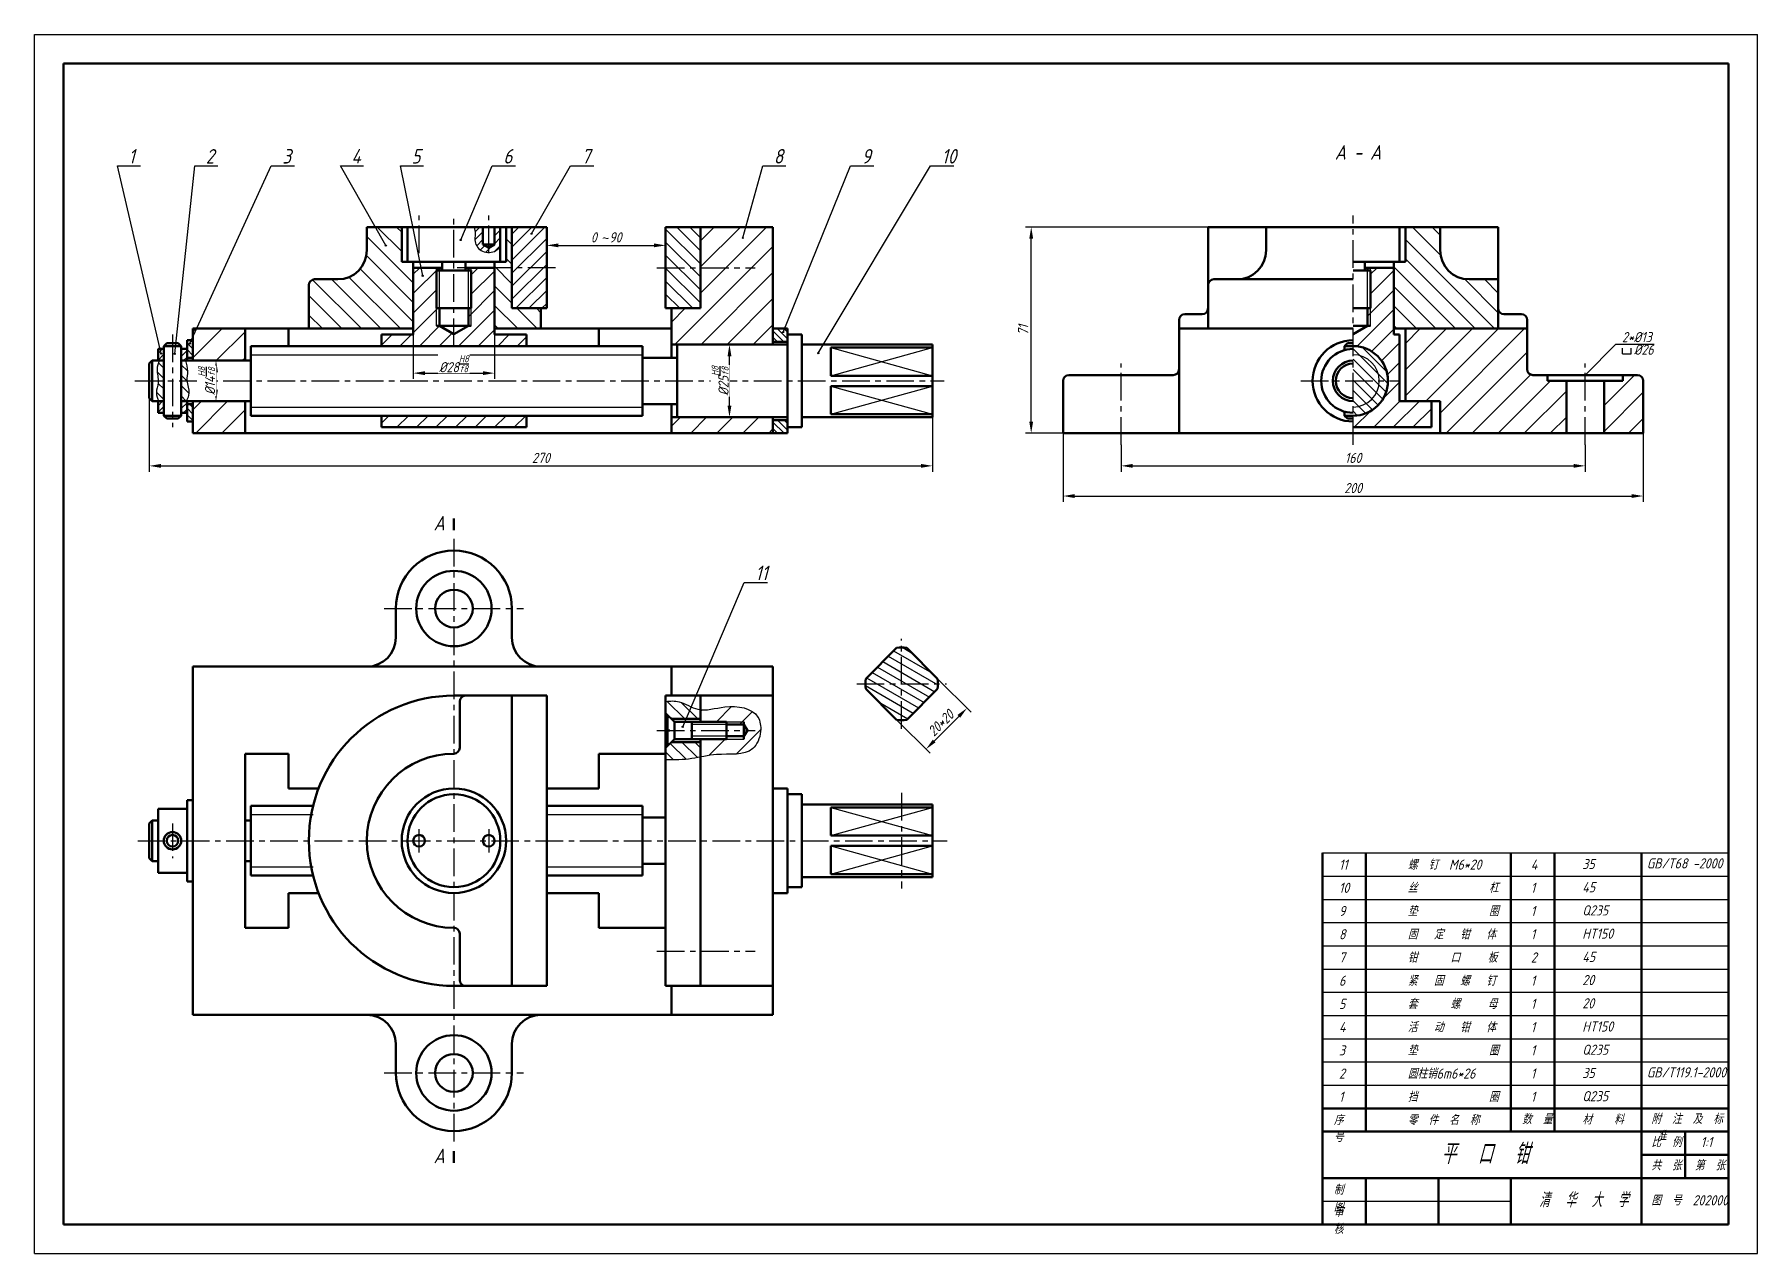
# Model space of a CAD drawing. Header units: millimetres. Extents: x 0 to 1208, y 0 to 420.
# Drawn here: x 0 to 594, y 0 to 420 of the extents above; entities that cross this region are included whole.
import ezdxf

# ---------------------------------------------------------------- set-up
doc = ezdxf.new("R2010")
doc.units = ezdxf.units.MM
doc.header["$LTSCALE"] = 0.3
doc.linetypes.add('CENTER', pattern=[50.8, 31.75, -6.35, 6.35, -6.35])
for name, color, linetype, lineweight in [('剖面线', 7, 'Continuous', 25), ('尺寸', 7, 'Continuous', 25), ('文字', 7, 'Continuous', 25), ('点画线', 7, 'CENTER', 25), ('粗线', 7, 'Continuous', 50), ('细线', 7, 'Continuous', 25)]:
    doc.layers.add(name, color=color, linetype=linetype, lineweight=lineweight)
doc.layers.add('边框', color=7, linetype='Continuous', plot=False)
doc.styles.add('GB3.5', font='gbeitc.shx', dxfattribs={"height": 3.5, "bigfont": 'gbcbig.shx'})
doc.styles.get("Standard").update_dxf_attribs({"font": 'gbeitc.shx', "height": 2.5, "bigfont": 'gbcbig.shx'})
doc.dimstyles.new('GB', dxfattribs={"dimtxt": 3.5, "dimasz": 4, "dimexe": 2, "dimexo": 0, "dimgap": 1, "dimtad": 1, "dimdec": 0, "dimdsep": 46, "dimtxsty": 'GB3.5', "dimcen": 2.5, "dimadec": 0, "dimazin": 0, "dimtfac": 1, "dimtdec": 0, "dimtmove": 0, "dimatfit": 2, "dimfxl": 1, "dimtfill": 1, "dimarcsym": 0})
pattern_1 = [(45, (14.594, -27.76), (-4.49013, 4.49013), [])]
pattern_2 = [(135, (14.5937, -27.76), (-3.367596, -3.367596), [])]
pattern_3 = [(45, (14.5937, -27.76), (-3.367596, 3.367596), [])]
pattern_4 = [(135, (14.5937, -27.7601), (-1.796051, -1.796051), [])]

# ---------------------------------------------------------------- blocks, each defined once
blk = doc.blocks.new('*D6')
at = {"layer": 'Defpoints', "color": 0, "transparency": 16777216}
for p in [(374.59, 278.65), (534.59, 278.65), (534.59, 271.37)]:
    blk.add_point(p, dxfattribs=at)
at = {"layer": '尺寸', "color": 0, "lineweight": -2, "transparency": 16777216}
for p, q in [((374.59, 278.65), (374.59, 269.37)), ((534.59, 278.65), (534.59, 269.37)), ((378.59, 271.37), (530.59, 271.37))]:
    blk.add_line(p, q, dxfattribs=at)
at = {"layer": '尺寸', "color": 0, "transparency": 16777216}
for points in [[(378.59, 272.04), (378.59, 270.71), (374.59, 271.37)], [(530.59, 272.04), (530.59, 270.71), (534.59, 271.37)]]:
    blk.add_solid(points, dxfattribs=at)
at = {"layer": '尺寸', "color": 0, "transparency": 16777216, "insert": (454.59, 274.12), "char_height": 3.5, "attachment_point": 5, "style": 'GB3.5', "bg_fill": 3, "box_fill_scale": 1.1, "bg_fill_color": 256, "bg_fill_true_color": 13158600, "bg_fill_transparency": 0}
blk.add_mtext('160', dxfattribs=at)
blk = doc.blocks.new('*D7')
at = {"layer": 'Defpoints', "color": 0, "transparency": 16777216}
for p in [(354.59, 282.65), (554.59, 282.65), (554.59, 260.98)]:
    blk.add_point(p, dxfattribs=at)
at = {"layer": '尺寸', "color": 0, "lineweight": -2, "transparency": 16777216}
for p, q in [((354.59, 282.65), (354.59, 258.98)), ((554.59, 282.65), (554.59, 258.98)), ((358.59, 260.98), (550.59, 260.98))]:
    blk.add_line(p, q, dxfattribs=at)
at = {"layer": '尺寸', "color": 0, "transparency": 16777216}
for points in [[(358.59, 261.64), (358.59, 260.31), (354.59, 260.98)], [(550.59, 261.64), (550.59, 260.31), (554.59, 260.98)]]:
    blk.add_solid(points, dxfattribs=at)
at = {"layer": '尺寸', "color": 0, "transparency": 16777216, "insert": (454.59, 263.73), "char_height": 3.5, "attachment_point": 5, "style": 'GB3.5', "bg_fill": 3, "box_fill_scale": 1.1, "bg_fill_color": 256, "bg_fill_true_color": 13158600, "bg_fill_transparency": 0}
blk.add_mtext('200', dxfattribs=at)
blk = doc.blocks.new('*D8')
at = {"layer": 'Defpoints', "color": 0, "transparency": 16777216}
for p in [(343.61, 353.65), (404.59, 353.65), (354.59, 282.65)]:
    blk.add_point(p, dxfattribs=at)
at = {"layer": '尺寸', "color": 0, "lineweight": -2, "transparency": 16777216}
for p, q in [((404.59, 353.65), (341.61, 353.65)), ((343.61, 286.65), (343.61, 349.65)), ((354.59, 282.65), (341.61, 282.65))]:
    blk.add_line(p, q, dxfattribs=at)
at = {"layer": '尺寸', "color": 0, "transparency": 16777216}
for points in [[(342.94, 349.65), (344.28, 349.65), (343.61, 353.65)], [(342.94, 286.65), (344.28, 286.65), (343.61, 282.65)]]:
    blk.add_solid(points, dxfattribs=at)
at = {"layer": '尺寸', "color": 0, "transparency": 16777216, "insert": (340.86, 318.15), "char_height": 3.5, "attachment_point": 5, "rotation": 90, "style": 'GB3.5', "bg_fill": 3, "box_fill_scale": 1.1, "bg_fill_color": 256, "bg_fill_true_color": 13158600, "bg_fill_transparency": 0}
blk.add_mtext('71', dxfattribs=at)
blk = doc.blocks.new('锪平')
for p, q in [((-1.5, 0), (-1.5, 2)), ((-1.5, 0), (1.5, 0)), ((1.5, 0), (1.5, 2))]:
    blk.add_line(p, q)
blk = doc.blocks.new('*D9')
at = {"layer": 'Defpoints', "color": 0, "transparency": 16777216}
for p in [(39.59, 294.65), (309.59, 288.15), (309.59, 271.37)]:
    blk.add_point(p, dxfattribs=at)
at = {"layer": '尺寸', "color": 0, "lineweight": -2, "transparency": 16777216}
for p, q in [((39.59, 294.65), (39.59, 269.37)), ((309.59, 288.15), (309.59, 269.37)), ((43.59, 271.37), (305.59, 271.37))]:
    blk.add_line(p, q, dxfattribs=at)
at = {"layer": '尺寸', "color": 0, "transparency": 16777216}
for points in [[(43.59, 272.04), (43.59, 270.71), (39.59, 271.37)], [(305.59, 272.04), (305.59, 270.71), (309.59, 271.37)]]:
    blk.add_solid(points, dxfattribs=at)
at = {"layer": '尺寸', "color": 0, "transparency": 16777216, "insert": (174.59, 274.12), "char_height": 3.5, "attachment_point": 5, "style": 'GB3.5', "bg_fill": 3, "box_fill_scale": 1.1, "bg_fill_color": 256, "bg_fill_true_color": 13158600, "bg_fill_transparency": 0}
blk.add_mtext('270', dxfattribs=at)
blk = doc.blocks.new('*D10')
at = {"layer": 'Defpoints', "color": 0, "transparency": 16777216}
for p in [(130.59, 318.65), (158.59, 318.65), (158.59, 303.32)]:
    blk.add_point(p, dxfattribs=at)
at = {"layer": '尺寸', "color": 0, "lineweight": -2, "transparency": 16777216}
for p, q in [((130.59, 318.65), (130.59, 301.32)), ((158.59, 318.65), (158.59, 301.32)), ((134.59, 303.32), (154.59, 303.32))]:
    blk.add_line(p, q, dxfattribs=at)
at = {"layer": '尺寸', "color": 0, "transparency": 16777216}
for points in [[(134.59, 303.98), (134.59, 302.65), (130.59, 303.32)], [(154.59, 303.98), (154.59, 302.65), (158.59, 303.32)]]:
    blk.add_solid(points, dxfattribs=at)
at = {"layer": '尺寸', "color": 0, "transparency": 16777216, "insert": (144.59, 306.56), "char_height": 3.5, "attachment_point": 5, "style": 'GB3.5', "bg_fill": 3, "box_fill_scale": 1.1, "bg_fill_color": 256, "bg_fill_true_color": 13158600, "bg_fill_transparency": 0}
blk.add_mtext('%%C28{\\H0.7x;\\SH8/f8;}', dxfattribs=at)
blk = doc.blocks.new('*D11')
at = {"layer": '尺寸', "color": 0, "lineweight": -2, "transparency": 16777216}
for p, q in [((62.59, 307.65), (60.59, 307.65)), ((62.59, 297.65), (62.59, 303.65)), ((62.59, 293.65), (60.59, 293.65))]:
    blk.add_line(p, q, dxfattribs=at)
at = {"layer": '尺寸', "color": 0, "transparency": 16777216}
for points in [[(61.93, 303.65), (63.26, 303.65), (62.59, 307.65)], [(61.93, 297.65), (63.26, 297.65), (62.59, 293.65)]]:
    blk.add_solid(points, dxfattribs=at)
at = {"layer": '尺寸', "color": 0, "transparency": 16777216, "insert": (59.35, 300.65), "char_height": 3.5, "attachment_point": 5, "rotation": 90, "style": 'GB3.5', "bg_fill": 3, "box_fill_scale": 1.1, "bg_fill_color": 256, "bg_fill_true_color": 13158600, "bg_fill_transparency": 0}
blk.add_mtext('%%C14{\\H0.7x;\\SH8/f8;}', dxfattribs=at)
at = {"layer": 'Defpoints', "color": 0, "transparency": 16777216}
for p in [(62.59, 307.65), (62.59, 307.65), (62.59, 293.65)]:
    blk.add_point(p, dxfattribs=at)
blk = doc.blocks.new('*D12')
at = {"layer": 'Defpoints', "color": 0, "transparency": 16777216}
for p in [(239.59, 313.15), (239.59, 313.15), (239.59, 288.15)]:
    blk.add_point(p, dxfattribs=at)
at = {"layer": '尺寸', "color": 0, "lineweight": -2, "transparency": 16777216}
for p, q in [((239.59, 313.15), (237.59, 313.15)), ((239.59, 292.15), (239.59, 309.15)), ((239.59, 288.15), (237.59, 288.15))]:
    blk.add_line(p, q, dxfattribs=at)
at = {"layer": '尺寸', "color": 0, "transparency": 16777216}
for points in [[(238.93, 309.15), (240.26, 309.15), (239.59, 313.15)], [(238.93, 292.15), (240.26, 292.15), (239.59, 288.15)]]:
    blk.add_solid(points, dxfattribs=at)
at = {"layer": '尺寸', "color": 0, "transparency": 16777216, "insert": (236.35, 300.65), "char_height": 3.5, "attachment_point": 5, "rotation": 90, "style": 'GB3.5', "bg_fill": 3, "box_fill_scale": 1.1, "bg_fill_color": 256, "bg_fill_true_color": 13158600, "bg_fill_transparency": 0}
blk.add_mtext('%%C25{\\H0.7x;\\SH8/f8;}', dxfattribs=at)
blk = doc.blocks.new('*D13')
at = {"layer": 'Defpoints', "color": 0, "transparency": 16777216}
for p in [(176.59, 346.84), (217.59, 347.34), (217.59, 346.84)]:
    blk.add_point(p, dxfattribs=at)
at = {"layer": '尺寸', "color": 0, "lineweight": -2, "transparency": 16777216}
for p, q in [((176.59, 346.84), (176.59, 349.34)), ((180.59, 347.34), (213.59, 347.34)), ((217.59, 346.84), (217.59, 349.34))]:
    blk.add_line(p, q, dxfattribs=at)
at = {"layer": '尺寸', "color": 0, "transparency": 16777216}
for points in [[(180.59, 348.01), (180.59, 346.68), (176.59, 347.34)], [(213.59, 348.01), (213.59, 346.68), (217.59, 347.34)]]:
    blk.add_solid(points, dxfattribs=at)
at = {"layer": '尺寸', "color": 0, "transparency": 16777216, "insert": (197.09, 350.09), "char_height": 3.5, "attachment_point": 5, "style": 'GB3.5', "bg_fill": 3, "box_fill_scale": 1.1, "bg_fill_color": 256, "bg_fill_true_color": 13158600, "bg_fill_transparency": 0}
blk.add_mtext('0 {\\fDengXian Light|b0|i0|c134|p2;\\H0.875x;~}90', dxfattribs=at)
blk = doc.blocks.new('*D14')
at = {"layer": 'Defpoints', "color": 0, "transparency": 16777216}
for p in [(311.33, 198.04), (321.47, 187.9), (297.19, 183.9)]:
    blk.add_point(p, dxfattribs=at)
at = {"layer": '尺寸', "color": 0, "lineweight": -2, "transparency": 16777216}
for p, q in [((311.33, 198.04), (322.89, 186.48)), ((310.16, 176.58), (318.65, 185.07)), ((297.19, 183.9), (308.75, 172.34))]:
    blk.add_line(p, q, dxfattribs=at)
at = {"layer": '尺寸', "color": 0, "transparency": 16777216}
for points in [[(318.17, 185.54), (319.12, 184.6), (321.47, 187.9)], [(309.69, 177.05), (310.63, 176.11), (307.33, 173.75)]]:
    blk.add_solid(points, dxfattribs=at)
at = {"layer": '尺寸', "color": 0, "transparency": 16777216, "insert": (312.46, 182.77), "char_height": 3.5, "attachment_point": 5, "rotation": 45, "style": 'GB3.5', "bg_fill": 3, "box_fill_scale": 1.1, "bg_fill_color": 256, "bg_fill_true_color": 13158600, "bg_fill_transparency": 0}
blk.add_mtext('20*20', dxfattribs=at)

msp = doc.modelspace()

# ---------------------------------------------------------------- hatches: boundary and pattern name
at = {"layer": '剖面线'}
h = msp.add_hatch(dxfattribs=at)
h.set_pattern_fill('ANSI31', color=256, scale=2)
h.set_pattern_definition(pattern_1)
h.paths.add_polyline_path([(72.59, 307.65), (72.59, 318.65), (54.59, 318.65), (54.59, 307.65)])
h.paths.add_polyline_path([(72.59, 282.65), (72.59, 293.65), (54.59, 293.65), (54.59, 282.65)])
h.paths.add_polyline_path([(254.59, 353.65), (229.59, 353.65), (229.59, 325.65), (219.59, 325.65), (219.59, 313.15), (254.59, 313.15)])
h.paths.add_polyline_path([(254.59, 282.65), (254.59, 288.15), (219.59, 288.15), (219.59, 282.65)])
h = msp.add_hatch(dxfattribs=at)
h.set_pattern_fill('ANSI31', color=256, scale=1.5, angle=90)
h.set_pattern_definition(pattern_2)
h.paths.add_polyline_path([(104.59, 335.65), (96.59, 335.65, 0.414214), (94.59, 333.65), (94.59, 318.65), (130.59, 318.65), (130.59, 341.65), (126.59, 341.65), (126.59, 353.65), (114.59, 353.65), (114.59, 345.65, -0.414214)])
h.paths.add_polyline_path([(164.59, 325.65), (164.59, 353.65), (162.59, 353.65), (162.59, 341.65), (158.59, 341.65), (158.59, 318.65), (174.59, 318.65), (174.59, 325.65)])
h = msp.add_hatch(dxfattribs=at)
h.set_pattern_fill('ANSI31', color=256, scale=0.6)
h.set_pattern_definition([(45, (14.5937, -27.7601), (-1.347038, 1.347038), [])])
edge = h.paths.add_edge_path()
edge.add_spline(control_points=[(151.61, 353.65), (151.8, 352.88), (152.08, 351.23), (151.46, 348.09), (154.27, 344.56), (158.72, 344.79), (160.18, 346.49), (160.59, 347.12)], knot_values=[1.595769, 1.595769, 1.595769, 1.595769, 3.950963, 6.644092, 10.829447, 15.454845, 17.658321, 17.658321, 17.658321, 17.658321], degree=3, periodic=0)
edge.add_line((160.59, 347.12), (160.59, 353.65))
edge.add_line((160.59, 353.65), (158.59, 353.65))
edge.add_line((158.59, 353.65), (158.59, 347.65))
edge.add_line((158.59, 347.65), (156.59, 346.5))
edge.add_line((156.59, 346.5), (154.59, 347.65))
edge.add_line((154.59, 347.65), (154.59, 353.65))
edge.add_line((154.59, 353.65), (151.61, 353.65))
h = msp.add_hatch(dxfattribs=at)
h.set_pattern_fill('ANSI31', color=256)
h.set_pattern_definition([(45, (14.5937, -27.76), (-2.245064, 2.245064), [])])
h.paths.add_polyline_path([(176.59, 353.65), (164.59, 353.65), (164.59, 325.65), (176.59, 325.65)])
h = msp.add_hatch(dxfattribs=at)
h.set_pattern_fill('ANSI31', color=256, angle=90)
h.set_pattern_definition([(135, (14.5937, -27.76), (-2.245064, -2.245064), [])])
h.paths.add_polyline_path([(229.59, 353.65), (217.59, 353.65), (217.59, 325.65), (229.59, 325.65)])
h = msp.add_hatch(dxfattribs=at)
h.set_pattern_fill('ANSI31', color=256, scale=1.5, angle=90)
h.set_pattern_definition(pattern_2)
h.paths.add_polyline_path([(484.59, 345.65), (484.59, 353.65), (472.59, 353.65), (472.59, 341.65), (468.59, 341.65), (468.59, 318.65), (504.59, 318.65), (504.59, 335.65), (494.59, 335.65, -0.414214)])
h = msp.add_hatch(dxfattribs=at)
h.set_pattern_fill('ANSI31', color=256, scale=1.5)
h.set_pattern_definition(pattern_3)
h.paths.add_polyline_path([(130.59, 316.65), (119.59, 316.65), (119.59, 312.65), (169.59, 312.65), (169.59, 316.65), (158.59, 316.65), (158.59, 339.65), (149.59, 339.65), (149.59, 338.65), (150.59, 338.65), (150.59, 325.65), (149.59, 325.65), (149.59, 319.65), (144.59, 316.77), (139.59, 319.65), (139.59, 325.65), (138.59, 325.65), (138.59, 338.65), (139.59, 338.65), (139.59, 339.65), (130.59, 339.65)])
h.paths.add_polyline_path([(169.59, 284.65), (169.59, 288.65), (119.59, 288.65), (119.59, 284.65)])
h = msp.add_hatch(dxfattribs=at)
h.set_pattern_fill('ANSI31', color=256, scale=1.5)
h.set_pattern_definition(pattern_3)
h.paths.add_polyline_path([(481.59, 293.65), (470.59, 293.65), (470.59, 316.65), (468.59, 316.65), (468.59, 339.65), (459.59, 339.65), (459.59, 338.65), (460.59, 338.65), (460.59, 325.65), (459.59, 325.65), (459.59, 319.65), (454.59, 316.77), (454.59, 312.65, -1), (454.59, 288.65), (454.59, 284.65), (481.59, 284.65)])
h = msp.add_hatch(dxfattribs=at)
h.set_pattern_fill('ANSI31', color=256, scale=0.5, angle=90)
h.paths.add_polyline_path([(259.59, 318.65), (254.59, 318.65), (254.59, 314.15), (259.59, 314.15)])
h.paths.add_polyline_path([(259.59, 287.15), (254.59, 287.15), (254.59, 282.65), (259.59, 282.65)])
h = msp.add_hatch(dxfattribs=at)
h.set_pattern_fill('ANSI31', color=256, scale=2)
h.set_pattern_definition(pattern_1)
h.paths.add_polyline_path([(472.59, 318.65), (472.59, 293.65), (484.59, 293.65), (484.59, 282.65), (528.09, 282.65), (528.09, 300.65), (521.59, 300.65), (521.59, 302.65), (516.59, 302.65, -0.414214), (514.59, 304.65), (514.59, 318.65)])
h.paths.add_polyline_path([(541.09, 282.65), (554.59, 282.65), (554.59, 300.65, 0.414214), (552.59, 302.65), (547.59, 302.65), (547.59, 300.65), (541.09, 300.65)])
h = msp.add_hatch(dxfattribs=at)
h.set_pattern_fill('ANSI31', color=256, scale=0.5)
h.set_pattern_definition([(45, (14.5937, -27.7601), (-1.122532, 1.122532), [])])
h.paths.add_polyline_path([(52.59, 311.65), (50.59, 311.65), (50.59, 307.65), (52.59, 307.65)])
h.paths.add_polyline_path([(50.59, 289.65), (52.59, 289.65), (52.59, 293.65), (50.59, 293.65)])
h.paths.add_polyline_path([(42.59, 289.65), (44.59, 289.65), (44.59, 293.65), (42.59, 293.65)])
h.paths.add_polyline_path([(44.59, 311.65), (42.59, 311.65), (42.59, 307.65), (44.59, 307.65)])
h = msp.add_hatch(dxfattribs=at)
h.set_pattern_fill('ANSI31', color=256, scale=0.5, angle=90)
h.set_pattern_definition([(135, (14.5937, -27.7601), (-1.122532, -1.122532), [])])
h.paths.add_polyline_path([(54.59, 314.65), (52.59, 314.65), (52.59, 308.65), (54.59, 308.65)])
h.paths.add_polyline_path([(52.59, 286.65), (54.59, 286.65), (54.59, 292.65), (52.59, 292.65)])
h = msp.add_hatch(dxfattribs=at)
h.set_pattern_fill('ANSI31', color=256, scale=0.8, angle=90)
h.set_pattern_definition(pattern_4)
h.paths.add_polyline_path([(454.59, 312.65), (454.59, 288.65, 1)])
h = msp.add_hatch(dxfattribs=at)
h.set_pattern_fill('ANSI31', color=256, scale=0.8, angle=90)
h.set_pattern_definition(pattern_4)
edge = h.paths.add_edge_path()
edge.add_line((44.59, 307.65), (43.03, 307.65))
edge.add_spline(control_points=[(43.03, 307.65), (42.63, 306.66), (41.78, 304.2), (43.27, 300.4), (41.59, 296.69), (42.38, 294.6), (42.85, 293.65)], knot_values=[0.589778, 0.589778, 0.589778, 0.589778, 3.711945, 8.278211, 11.908462, 14.94748, 14.94748, 14.94748, 14.94748], degree=3, periodic=0)
edge.add_line((42.85, 293.65), (44.59, 293.65))
edge.add_line((44.59, 293.65), (44.59, 307.65))
edge = h.paths.add_edge_path()
edge.add_line((50.59, 293.65), (52.31, 293.65))
edge.add_spline(control_points=[(52.31, 293.65), (52.8, 294.55), (53.72, 296.8), (52.18, 300.37), (53.04, 304.17), (52.42, 306.45), (52.05, 307.65)], knot_values=[0.652641, 0.652641, 0.652641, 0.652641, 3.629012, 7.971059, 11.295021, 14.994091, 14.994091, 14.994091, 14.994091], degree=3, periodic=0)
edge.add_line((52.05, 307.65), (50.59, 307.65))
edge.add_line((50.59, 307.65), (50.59, 293.65))
h = msp.add_hatch(dxfattribs=at)
h.set_pattern_fill('ANSI31', color=256, scale=0.8, angle=105)
h.set_pattern_definition([(150, (14.5937, -46.267), (-1.27, -2.199705), [])])
h.paths.add_polyline_path([(300.72, 208.65, 0.071068), (297.19, 208.65), (286.58, 198.04, 0.071068), (286.58, 194.51), (297.19, 183.9, 0.071068), (300.72, 183.9), (311.33, 194.51, 0.071068), (311.33, 198.04)])
h = msp.add_hatch(dxfattribs=at)
h.set_pattern_fill('ANSI31', color=256, angle=90)
h.set_pattern_definition([(135, (14.5937, -46.267), (-2.245064, -2.245064), [])])
edge = h.paths.add_edge_path()
edge.add_line((219.59, 176.21), (217.59, 174.21))
edge.add_line((217.59, 174.21), (217.59, 170.11))
edge.add_spline(control_points=[(217.59, 170.11), (220.65, 170.03), (224.71, 170.1), (228.6, 170.86), (229.59, 171.05)], knot_values=[65.092253, 65.092253, 65.092253, 65.092253, 74.181175, 77.26612, 77.26612, 77.26612, 77.26612], degree=3, periodic=0)
edge.add_line((229.59, 171.05), (229.59, 176.21))
edge.add_line((229.59, 176.21), (219.59, 176.21))
edge = h.paths.add_edge_path()
edge.add_spline(control_points=[(229.59, 187.34), (229.28, 187.37), (226.83, 187.8), (223.05, 190.59), (219.18, 190.4), (217.59, 190.17)], knot_values=[2.456619, 2.456619, 2.456619, 2.456619, 3.461061, 10.378386, 15.085156, 15.085156, 15.085156, 15.085156], degree=3, periodic=0)
edge.add_line((217.59, 190.17), (217.59, 186.21))
edge.add_line((217.59, 186.21), (219.59, 184.21))
edge.add_line((219.59, 184.21), (229.59, 184.21))
edge.add_line((229.59, 184.21), (229.59, 187.34))
h = msp.add_hatch(dxfattribs=at)
h.set_pattern_fill('ANSI31', color=256, scale=2)
h.set_pattern_definition([(45, (14.594, -46.267), (-4.49013, 4.49013), [])])
edge = h.paths.add_edge_path()
edge.add_line((244.59, 182.21), (245.75, 180.21))
edge.add_line((245.75, 180.21), (244.59, 178.21))
edge.add_line((244.59, 178.21), (238.59, 178.21))
edge.add_line((238.59, 178.21), (238.59, 177.21))
edge.add_line((238.59, 177.21), (229.59, 177.21))
edge.add_line((229.59, 177.21), (229.59, 171.05))
edge.add_spline(control_points=[(229.59, 171.05), (231.39, 171.41), (237.33, 172.6), (247.29, 170.89), (250.83, 179.33), (249.55, 187.7), (238.83, 189.37), (232.22, 187.04), (229.59, 187.34)], knot_values=[15.085156, 15.085156, 15.085156, 15.085156, 20.660217, 33.275984, 39.79895, 44.805418, 56.67608, 65.092253, 65.092253, 65.092253, 65.092253], degree=3, periodic=0)
edge.add_line((229.59, 187.34), (229.59, 183.21))
edge.add_line((229.59, 183.21), (238.59, 183.21))
edge.add_line((238.59, 183.21), (238.59, 182.21))
edge.add_line((238.59, 182.21), (244.59, 182.21))

# ---------------------------------------------------------------- linework, layer by layer
at = {"layer": '尺寸'}
for p, q in [((534.59, 302.65), (545.2, 313.26)), ((545.2, 313.26), (558.36, 313.26))]:
    msp.add_line(p, q, dxfattribs=at)
at = {"layer": '文字'}
for p, q in [((28.59, 374.78), (36.59, 374.78)), ((43.71, 310.04), (28.59, 374.78)), ((55.23, 374.78), (63.23, 374.78)), ((81.64, 374.78), (89.64, 374.78)), ((121.12, 347.24), (105.46, 374.78)), ((105.46, 374.78), (113.46, 374.78)), ((133.85, 336.85), (126.16, 374.78)), ((126.16, 374.78), (134.16, 374.78)), ((146.94, 349.21), (157.82, 374.78)), ((157.82, 374.78), (165.82, 374.78)), ((184.81, 374.78), (192.81, 374.78)), ((244.19, 349.94), (251.05, 374.78)), ((251.05, 374.78), (259.05, 374.78)), ((258.08, 317.48), (281.37, 374.78)), ((270.2, 310.19), (308.9, 374.78)), ((281.37, 374.78), (289.37, 374.78)), ((308.9, 374.78), (316.9, 374.78)), ((223.46, 181.47), (244.68, 231.24)), ((244.68, 231.24), (252.68, 231.24))]:
    msp.add_line(p, q, dxfattribs=at)
for centre in [(171.33, 351.36), (121.12, 347.24), (146.94, 349.21), (244.19, 349.94), (133.85, 336.85), (258.08, 317.48), (43.71, 310.04), (48.34, 309.97), (270.2, 310.19), (223.46, 181.47)]:
    msp.add_circle(centre, 0.2, dxfattribs=at)
at = {"layer": '点画线'}
for p, q in [((132.59, 344.64), (132.59, 357.65)), ((144.59, 312.65), (144.59, 357.65)), ((156.59, 344.64), (156.59, 357.65)), ((454.59, 278.65), (454.59, 357.65)), ((179.59, 339.65), (145.73, 339.65)), ((214.59, 339.65), (248.46, 339.65)), ((47.59, 316.65), (47.59, 284.65)), ((374.59, 278.65), (374.59, 306.65)), ((534.59, 278.65), (534.59, 306.65)), ((34.59, 300.65), (313.59, 300.65)), ((436.59, 300.65), (470.59, 300.65)), ((144.59, 246.21), (144.59, 38.21)), ((120.59, 222.21), (168.59, 222.21)), ((298.95, 180.77), (298.95, 211.77)), ((283.45, 196.27), (314.45, 196.27)), ((214.59, 180.21), (248.46, 180.21)), ((298.95, 158.71), (298.95, 125.71)), ((47.59, 148.21), (47.59, 136.21)), ((132.59, 138.21), (132.59, 146.21)), ((156.59, 146.16), (156.59, 138.21)), ((35.59, 142.21), (314.59, 142.21)), ((214.59, 104.21), (248.46, 104.21)), ((120.59, 62.21), (168.59, 62.21))]:
    msp.add_line(p, q, dxfattribs=at)
at = {"layer": '粗线'}
for p, q in [((10, 410), (10, 10)), ((10, 410), (584, 410)), ((584, 10), (584, 410)), ((176.59, 353.65), (114.59, 353.65)), ((114.59, 345.65), (114.59, 353.65)), ((126.59, 341.65), (126.59, 353.65)), ((128.59, 341.65), (128.59, 353.65)), ((154.59, 347.65), (154.59, 353.65)), ((158.59, 347.65), (158.59, 353.65)), ((160.59, 341.65), (160.59, 353.65)), ((162.59, 341.65), (162.59, 353.65)), ((164.59, 325.65), (164.59, 353.65)), ((176.59, 325.65), (176.59, 353.65)), ((217.59, 353.65), (254.59, 353.65)), ((217.59, 353.65), (217.59, 325.65)), ((229.59, 353.65), (229.59, 325.65)), ((254.59, 353.65), (254.59, 313.15)), ((404.59, 353.65), (504.59, 353.65)), ((404.59, 318.65), (404.59, 353.65)), ((424.59, 345.65), (424.59, 353.65)), ((470.59, 341.65), (470.59, 353.65)), ((472.59, 341.65), (472.59, 353.65)), ((484.59, 345.65), (484.59, 353.65)), ((504.59, 318.65), (504.59, 353.65)), ((158.59, 347.65), (154.59, 347.65)), ((156.59, 346.5), (154.59, 347.65)), ((156.59, 346.5), (158.59, 347.65)), ((162.59, 341.65), (126.59, 341.65)), ((130.59, 316.65), (130.59, 341.65)), ((140.59, 339.65), (130.59, 339.65)), ((150.59, 338.65), (138.59, 338.65)), ((138.59, 325.65), (138.59, 338.65)), ((139.59, 338.65), (139.59, 339.65)), ((140.59, 338.65), (140.59, 341.65)), ((148.59, 338.65), (148.59, 341.65)), ((158.59, 339.65), (148.59, 339.65)), ((149.59, 338.65), (149.59, 339.65)), ((150.59, 325.65), (150.59, 338.65)), ((158.59, 316.65), (158.59, 341.65)), ((472.59, 341.65), (454.59, 341.65)), ((460.59, 338.65), (454.59, 338.65)), ((458.59, 338.65), (458.59, 341.65)), ((468.59, 339.65), (458.59, 339.65)), ((459.59, 338.65), (459.59, 339.65)), ((460.59, 325.65), (460.59, 338.65)), ((468.59, 316.65), (468.59, 341.65)), ((94.59, 318.65), (94.59, 333.65)), ((96.59, 335.65), (104.59, 335.65)), ((406.59, 335.65), (454.59, 335.65)), ((504.59, 335.65), (494.59, 335.65)), ((150.59, 325.65), (138.59, 325.65)), ((139.59, 319.65), (139.59, 325.65)), ((149.59, 319.65), (149.59, 325.65)), ((176.59, 325.65), (164.59, 325.65)), ((174.59, 318.65), (174.59, 325.65)), ((217.59, 325.65), (229.59, 325.65)), ((219.59, 325.65), (219.59, 308.65)), ((394.59, 282.65), (394.59, 321.65)), ((396.59, 323.65), (402.59, 323.65)), ((460.59, 325.65), (454.59, 325.65)), ((459.59, 319.65), (459.59, 325.65)), ((506.59, 323.65), (512.59, 323.65)), ((514.59, 304.65), (514.59, 321.65)), ((54.59, 318.65), (54.59, 307.65)), ((54.59, 318.65), (130.59, 318.65)), ((72.59, 318.65), (72.59, 307.65)), ((87.59, 312.65), (87.59, 318.65)), ((119.59, 316.65), (130.59, 316.65)), ((119.59, 312.65), (119.59, 316.65)), ((150.59, 319.65), (138.59, 319.65)), ((139.59, 319.65), (144.59, 316.77)), ((144.59, 316.77), (149.59, 319.65)), ((158.59, 318.65), (219.59, 318.65)), ((158.59, 316.65), (169.59, 316.65)), ((169.59, 312.65), (169.59, 316.65)), ((194.59, 312.65), (194.59, 318.65)), ((254.59, 318.65), (259.59, 318.65)), ((259.59, 318.65), (259.59, 282.65)), ((259.59, 316.65), (264.59, 316.65)), ((264.59, 316.65), (264.59, 284.65)), ((394.59, 318.65), (454.59, 318.65)), ((460.59, 319.65), (454.59, 319.65)), ((454.59, 316.77), (459.59, 319.65)), ((468.59, 318.65), (514.59, 318.65)), ((468.59, 316.65), (470.59, 316.65)), ((470.59, 316.65), (470.59, 293.65)), ((472.59, 318.65), (472.59, 293.65)), ((42.59, 311.65), (44.59, 311.65)), ((42.59, 311.65), (42.59, 307.65)), ((45.59, 313.65), (44.59, 312.65)), ((44.59, 312.65), (44.59, 288.65)), ((44.59, 312.65), (50.59, 312.65)), ((45.59, 313.65), (49.59, 313.65)), ((49.59, 313.65), (50.59, 312.65)), ((50.59, 312.65), (50.59, 288.65)), ((50.59, 311.65), (52.59, 311.65)), ((52.59, 314.65), (54.59, 314.65)), ((52.59, 314.65), (52.59, 307.65)), ((74.59, 312.65), (209.59, 312.65)), ((74.59, 312.65), (74.59, 288.65)), ((209.59, 312.65), (209.59, 288.65)), ((219.59, 313.15), (259.59, 313.15)), ((221.59, 313.15), (221.59, 288.15)), ((254.59, 314.15), (259.59, 314.15)), ((264.59, 313.15), (309.59, 313.15)), ((274.59, 312.15), (274.59, 302.42)), ((274.59, 312.15), (309.59, 312.15)), ((309.59, 313.15), (309.59, 288.15)), ((309.59, 313.15), (309.59, 288.15)), ((452.59, 313.65), (451.59, 312.65)), ((451.59, 311.24), (451.59, 312.65)), ((451.59, 312.65), (454.59, 312.65)), ((452.59, 313.65), (454.59, 313.65)), ((39.59, 306.65), (40.59, 307.65)), ((39.59, 306.65), (39.59, 294.65)), ((40.59, 307.65), (44.59, 307.65)), ((40.59, 307.65), (40.59, 293.65)), ((50.59, 307.65), (74.59, 307.65)), ((52.59, 308.65), (54.59, 308.65)), ((209.59, 308.65), (221.59, 308.65)), ((309.59, 302.42), (274.59, 302.42)), ((274.59, 298.88), (274.59, 289.15)), ((309.59, 298.88), (274.59, 298.88)), ((354.59, 300.65), (354.59, 282.65)), ((356.59, 302.65), (392.59, 302.65)), ((516.59, 302.65), (552.59, 302.65)), ((521.59, 300.65), (521.59, 302.65)), ((521.59, 300.65), (547.59, 300.65)), ((528.09, 282.65), (528.09, 300.65)), ((541.09, 282.65), (541.09, 300.65)), ((547.59, 300.65), (547.59, 302.65)), ((554.59, 300.65), (554.59, 282.65)), ((39.59, 294.65), (40.59, 293.65)), ((40.59, 293.65), (44.59, 293.65)), ((42.59, 293.65), (42.59, 289.65)), ((50.59, 293.65), (74.59, 293.65)), ((52.59, 293.65), (52.59, 286.65)), ((52.59, 292.65), (54.59, 292.65)), ((54.59, 293.65), (54.59, 282.65)), ((72.59, 293.65), (72.59, 282.65)), ((209.59, 292.65), (221.59, 292.65)), ((219.59, 292.65), (219.59, 282.65)), ((470.59, 293.65), (484.59, 293.65)), ((481.59, 284.65), (481.59, 293.65)), ((484.59, 282.65), (484.59, 293.65)), ((42.59, 289.65), (44.59, 289.65)), ((44.59, 288.65), (45.59, 287.65)), ((44.59, 288.65), (50.59, 288.65)), ((45.59, 287.65), (49.59, 287.65)), ((49.59, 287.65), (50.59, 288.65)), ((50.59, 289.65), (52.59, 289.65)), ((52.59, 286.65), (54.59, 286.65)), ((74.59, 288.65), (209.59, 288.65)), ((119.59, 284.65), (119.59, 288.65)), ((169.59, 284.65), (169.59, 288.65)), ((219.59, 288.15), (259.59, 288.15)), ((254.59, 288.15), (254.59, 282.65)), ((254.59, 287.15), (259.59, 287.15)), ((264.59, 288.15), (309.59, 288.15)), ((274.59, 289.15), (309.59, 289.15)), ((451.59, 288.65), (451.59, 290.07)), ((451.59, 288.65), (452.59, 287.65)), ((451.59, 288.65), (454.59, 288.65)), ((452.59, 287.65), (454.59, 287.65)), ((54.59, 282.65), (259.59, 282.65)), ((119.59, 284.65), (169.59, 284.65)), ((259.59, 284.65), (264.59, 284.65)), ((354.59, 282.65), (554.59, 282.65)), ((454.59, 284.65), (481.59, 284.65)), ((144.59, 249.21), (144.59, 253.21)), ((124.59, 222.21), (124.59, 212.21)), ((164.59, 222.21), (164.59, 212.21)), ((297.19, 208.65), (286.58, 198.04)), ((300.72, 208.65), (311.33, 198.04)), ((54.59, 202.21), (54.59, 82.21)), ((54.59, 202.21), (254.59, 202.21)), ((219.59, 202.21), (219.59, 192.21)), ((254.59, 202.21), (254.59, 82.21)), ((144.59, 192.21), (176.59, 192.21)), ((146.59, 190.21), (146.59, 174.21)), ((164.59, 192.21), (164.59, 92.21)), ((176.59, 192.21), (176.59, 92.21)), ((217.59, 192.21), (217.59, 92.21)), ((217.59, 192.21), (254.59, 192.21)), ((229.59, 192.21), (229.59, 183.21)), ((286.58, 194.51), (297.19, 183.9)), ((311.33, 194.51), (300.72, 183.9)), ((220.59, 183.21), (217.59, 186.21)), ((218.19, 185.61), (217.59, 185.61)), ((218.19, 185.61), (218.19, 174.81)), ((219.59, 184.21), (229.59, 184.21)), ((217.59, 180.21), (219.09, 180.21)), ((220.59, 183.21), (238.59, 183.21)), ((220.59, 183.21), (220.59, 177.21)), ((226.59, 183.21), (226.59, 177.21)), ((238.59, 183.21), (238.59, 177.21)), ((238.59, 182.21), (244.59, 182.21)), ((238.59, 178.21), (244.59, 178.21)), ((244.59, 183.21), (244.59, 177.21)), ((244.59, 182.21), (245.75, 180.21)), ((244.59, 178.21), (245.75, 180.21)), ((220.59, 177.21), (217.59, 174.21)), ((218.19, 174.81), (217.59, 174.81)), ((219.59, 176.21), (229.59, 176.21)), ((220.59, 177.21), (238.59, 177.21)), ((229.59, 177.21), (229.59, 92.21)), ((72.59, 172.21), (72.59, 112.21)), ((72.59, 172.21), (87.59, 172.21)), ((87.59, 172.21), (87.59, 160.21)), ((194.59, 172.21), (194.59, 160.21)), ((194.59, 172.21), (217.59, 172.21)), ((52.59, 156.21), (54.59, 156.21)), ((52.59, 156.21), (52.59, 128.21)), ((87.59, 160.21), (97.95, 160.21)), ((176.59, 160.21), (194.59, 160.21)), ((254.59, 160.21), (259.59, 160.21)), ((259.59, 160.21), (259.59, 124.21)), ((259.59, 158.21), (264.59, 158.21)), ((264.59, 158.21), (264.59, 126.21)), ((264.59, 154.71), (309.59, 154.71)), ((309.59, 154.71), (309.59, 129.71)), ((39.59, 148.21), (40.59, 149.21)), ((40.59, 149.21), (42.59, 149.21)), ((40.59, 149.21), (40.59, 135.21)), ((42.59, 153.21), (52.59, 153.21)), ((42.59, 153.21), (42.59, 131.21)), ((72.59, 149.21), (74.59, 149.21)), ((74.59, 154.21), (74.59, 130.21)), ((74.59, 154.21), (96.06, 154.21)), ((176.59, 154.21), (209.59, 154.21)), ((209.59, 154.21), (209.59, 130.21)), ((209.59, 150.21), (217.59, 150.21)), ((274.59, 153.71), (274.59, 143.98)), ((274.59, 153.71), (309.59, 153.71)), ((39.59, 148.21), (39.59, 136.21)), ((309.59, 143.98), (274.59, 143.98)), ((309.59, 140.44), (274.59, 140.44)), ((274.59, 140.44), (274.59, 130.71)), ((444, 10), (444, 138)), ((459, 42), (459, 138)), ((509, 42), (509, 138)), ((524, 42), (524, 138)), ((554, 10), (554, 138)), ((39.59, 136.21), (40.59, 135.21)), ((40.59, 135.21), (42.59, 135.21)), ((42.59, 131.21), (52.59, 131.21)), ((72.59, 135.21), (74.59, 135.21)), ((209.59, 134.21), (217.59, 134.21)), ((274.59, 130.71), (309.59, 130.71)), ((52.59, 128.21), (54.59, 128.21)), ((74.59, 130.21), (96.06, 130.21)), ((176.59, 130.21), (209.59, 130.21)), ((259.59, 126.21), (264.59, 126.21)), ((264.59, 129.71), (309.59, 129.71)), ((87.59, 124.21), (97.95, 124.21)), ((87.59, 124.21), (87.59, 112.21)), ((176.59, 124.21), (194.59, 124.21)), ((194.59, 124.21), (194.59, 112.21)), ((254.59, 124.21), (259.59, 124.21)), ((72.59, 112.21), (87.59, 112.21)), ((146.59, 94.21), (146.59, 110.21)), ((194.59, 112.21), (217.59, 112.21)), ((144.59, 92.21), (176.59, 92.21)), ((217.59, 92.21), (254.59, 92.21)), ((219.59, 92.21), (219.59, 82.21)), ((54.59, 82.21), (254.59, 82.21)), ((124.59, 72.21), (124.59, 62.21)), ((164.59, 72.21), (164.59, 62.21)), ((444, 50), (584, 50)), ((444, 42), (584, 42)), ((569, 26), (569, 42)), ((144.59, 31.21), (144.59, 35.21)), ((554, 34), (584, 34)), ((444, 26), (584, 26)), ((459, 10), (459, 26)), ((484, 10), (484, 26)), ((509, 10), (509, 26)), ((10, 10), (584, 10))]:
    msp.add_line(p, q, dxfattribs=at)
for centre, radius in [((144.59, 222.21), 13), ((144.59, 222.21), 6.5), ((144.59, 142.21), 18), ((144.59, 142.21), 16), ((47.59, 142.21), 3), ((47.59, 142.21), 2), ((132.59, 142.21), 2), ((156.59, 142.21), 2), ((144.59, 62.21), 13), ((144.59, 62.21), 6.5)]:
    msp.add_circle(centre, radius, dxfattribs=at)
for centre, radius, start, end in [((104.59, 345.65), 10, 270, 0), ((414.59, 345.65), 10, 270, 0), ((494.59, 345.65), 10, 180, 270), ((96.59, 333.65), 2, 90, 180), ((406.59, 333.65), 2, 90, 180), ((396.59, 321.65), 2, 90, 180), ((402.59, 325.65), 2, 270, 0), ((506.59, 325.65), 2, 180, 270), ((512.59, 321.65), 2, 360, 90), ((454.59, 300.65), 14, 90, 270), ((454.59, 300.65), 11, 90, 270), ((454.59, 300.65), 12, 270, 90), ((392.59, 304.65), 2, 270, 0), ((454.59, 300.65), 7, 90, 270), ((454.59, 300.65), 6, 90, 270), ((516.59, 304.65), 2, 180, 270), ((356.59, 300.65), 2, 90, 180), ((552.59, 300.65), 2, 0, 90), ((144.59, 222.21), 20, 0, 180), ((114.59, 212.21), 10, 270, 0), ((174.59, 212.21), 10, 180, 270), ((298.95, 196.27), 12.5, 81.8699, 98.1301), ((298.95, 196.27), 12.5, 171.8699, 188.1301), ((298.95, 196.27), 12.5, 351.8699, 8.1301), ((144.59, 142.21), 50, 90, 270), ((148.59, 190.21), 2, 90, 180), ((298.95, 196.27), 12.5, 261.8699, 278.1301), ((144.59, 174.21), 2, 270, 0), ((144.59, 142.21), 30, 90, 270), ((144.59, 110.21), 2, 0, 90), ((148.59, 94.21), 2, 180, 270), ((114.59, 72.21), 10, 0, 90), ((174.59, 72.21), 10, 90, 180), ((144.59, 62.21), 20, 180, 0)]:
    msp.add_arc(centre, radius, start, end, dxfattribs=at)
at = {"layer": '细线'}
for p, q in [((138.59, 338.65), (138.59, 339.65)), ((139.59, 325.65), (139.59, 338.65)), ((149.59, 325.65), (149.59, 338.65)), ((150.59, 338.65), (150.59, 339.65)), ((459.59, 325.65), (459.59, 338.65)), ((460.59, 338.65), (460.59, 339.65)), ((138.59, 319.65), (138.59, 325.65)), ((150.59, 319.65), (150.59, 325.65)), ((460.59, 319.65), (460.59, 325.65)), ((74.59, 309.65), (209.59, 309.65)), ((274.59, 302.42), (309.59, 312.15)), ((274.59, 312.15), (309.59, 302.42)), ((274.59, 298.88), (309.59, 289.15)), ((274.59, 289.15), (309.59, 298.88)), ((74.59, 291.65), (209.59, 291.65)), ((238.59, 182.21), (226.59, 182.21)), ((238.59, 178.21), (226.59, 178.21)), ((238.59, 183.21), (244.59, 183.21)), ((238.59, 177.21), (244.59, 177.21)), ((74.59, 151.21), (96.06, 151.21)), ((176.59, 151.21), (209.59, 151.21)), ((274.59, 143.98), (309.59, 153.71)), ((274.59, 153.71), (309.59, 143.98)), ((274.59, 140.44), (309.59, 130.71)), ((274.59, 130.71), (309.59, 140.44)), ((444, 138), (584, 138)), ((74.59, 133.21), (96.06, 133.21)), ((176.59, 133.21), (209.59, 133.21)), ((444, 130), (584, 130)), ((444, 122), (584, 122)), ((444, 114), (584, 114)), ((444, 106), (584, 106)), ((444, 98), (584, 98)), ((444, 90), (584, 90)), ((444, 82), (584, 82)), ((444, 74), (584, 74)), ((444, 66), (584, 66)), ((444, 58), (584, 58)), ((444, 18), (509, 18))]:
    msp.add_line(p, q, dxfattribs=at)
msp.add_arc((454.59, 300.65), 9, 270, 90, dxfattribs=at)
for points, knots in [([(151.61, 353.65), (151.8, 352.88), (152.08, 351.23), (151.46, 348.09), (154.27, 344.56), (158.72, 344.79), (160.18, 346.49), (160.59, 347.12)], [1.595769, 1.595769, 1.595769, 1.595769, 3.950963, 6.644092, 10.829447, 15.454845, 17.658321, 17.658321, 17.658321, 17.658321]), ([(43.03, 307.65), (42.63, 306.66), (41.78, 304.2), (43.27, 300.4), (41.59, 296.69), (42.38, 294.6), (42.85, 293.65)], [0.589778, 0.589778, 0.589778, 0.589778, 3.711945, 8.278211, 11.908462, 14.94748, 14.94748, 14.94748, 14.94748]), ([(52.05, 307.65), (52.42, 306.45), (53.04, 304.17), (52.18, 300.37), (53.72, 296.8), (52.8, 294.55), (52.31, 293.65)], [0.652641, 0.652641, 0.652641, 0.652641, 4.351711, 7.675673, 12.01772, 14.994091, 14.994091, 14.994091, 14.994091]), ([(217.59, 190.17), (219.18, 190.4), (223.05, 190.59), (229.35, 185.94), (238.4, 189.43), (249.55, 187.7), (250.83, 179.33), (247.29, 170.89), (236.09, 172.82), (226.56, 170.13), (220.65, 170.03), (217.59, 170.11)], [2.456619, 2.456619, 2.456619, 2.456619, 7.163388, 14.080714, 23.501329, 35.371991, 40.378458, 46.901425, 59.517192, 68.177198, 77.26612, 77.26612, 77.26612, 77.26612])]:
    msp.add_open_spline(points, degree=3, knots=knots, dxfattribs=at)
at = {"layer": '边框'}
for p, q in [((0, 0), (0, 420)), ((0, 420), (594, 420)), ((594, 0), (594, 420)), ((0, 0), (594, 0))]:
    msp.add_line(p, q, dxfattribs=at)

# ---------------------------------------------------------------- block references
at = {"layer": '尺寸'}
msp.add_blockref('锪平', (548.96, 309.93), dxfattribs=at)

# ---------------------------------------------------------------- texts
at = {"layer": '尺寸', "char_height": 3.5, "attachment_point": 1, "style": 'GB3.5'}
for s, insert in [('2*%%C13', (547.28, 317.49)), ('%%C26', (551.38, 313.15))]:
    msp.add_mtext_dynamic_manual_height_columns(s, width=23.4564, gutter_width=17.5, heights=[0], dxfattribs=dict(at, insert=insert))
at = {"layer": '文字', "char_height": 5, "attachment_point": 1, "style": 'GB3.5'}
for s, width, insert in [('1', 8.7822, (32.41, 380.53)), ('2', 8.7822, (59.05, 380.53)), ('3', 8.7822, (85.45, 380.53)), ('4', 8.7822, (109.27, 380.53)), ('5', 8.7822, (129.97, 380.53)), ('6', 8.7822, (161.63, 380.53)), ('7', 8.7822, (188.62, 380.53)), ('8', 8.7822, (254.86, 380.53)), ('9', 8.7822, (285.18, 380.53)), ('10', 8.7822, (312.72, 380.53)), ('A - A', 17.9525, (448.26, 381.89)), ('A', 8.7822, (137.58, 254.11)), ('11', 8.7822, (248.49, 236.98)), ('A', 8.7822, (137.58, 36.11))]:
    msp.add_mtext_dynamic_manual_height_columns(s, width=width, gutter_width=17.5, heights=[0], dxfattribs=dict(at, insert=insert))
at = {"layer": '文字', "attachment_point": 1}
for s, width, insert, char_height in [('11', 8.6987, (449.72, 135.75), 3.5), ('螺  钉  M6*20', 35.8746, (473.4, 135.75), 3.5), ('4', 8.6987, (515.85, 135.75), 3.5), ('35', 20.9468, (533.59, 135.96), 3.5), ('GB/T68 -2000', 25.8772, (555.85, 136.16), 3.5), ('10', 8.6987, (449.72, 127.75), 3.5), ('丝             杠', 35.8746, (473.4, 127.75), 3.5), ('1', 8.6987, (515.85, 127.75), 3.5), ('45', 20.9468, (533.59, 127.96), 3.5), ('9', 8.6987, (449.72, 119.75), 3.5), ('垫             圈', 35.8746, (473.4, 119.75), 3.5), ('1', 8.6987, (515.85, 119.75), 3.5), ('Q235', 20.9468, (533.59, 119.96), 3.5), ('8', 8.6987, (449.72, 111.75), 3.5), ('固   定   钳   体', 35.8746, (473.4, 111.75), 3.5), ('1', 8.6987, (515.85, 111.75), 3.5), ('HT150', 20.9468, (533.59, 111.96), 3.5), ('7', 8.6987, (449.72, 103.75), 3.5), ('钳      口     板', 35.8746, (473.4, 103.75), 3.5), ('2', 8.6987, (515.85, 103.75), 3.5), ('45', 20.9468, (533.59, 103.96), 3.5), ('6', 8.6987, (449.72, 95.75), 3.5), ('紧   固   螺   钉', 35.8746, (473.4, 95.75), 3.5), ('1', 8.6987, (515.85, 95.75), 3.5), ('20', 20.9468, (533.59, 95.96), 3.5), ('5', 8.6987, (449.72, 87.75), 3.5), ('套      螺     母', 35.8746, (473.4, 87.75), 3.5), ('1', 8.6987, (515.85, 87.75), 3.5), ('20', 20.9468, (533.59, 87.96), 3.5), ('4', 8.6987, (449.72, 79.75), 3.5), ('活   动   钳   体', 35.8746, (473.4, 79.75), 3.5), ('1', 8.6987, (515.85, 79.75), 3.5), ('HT150', 20.9468, (533.59, 79.96), 3.5), ('3', 8.6987, (449.72, 71.75), 3.5), ('垫             圈', 35.8746, (473.4, 71.75), 3.5), ('1', 8.6987, (515.85, 71.75), 3.5), ('Q235', 20.9468, (533.59, 71.96), 3.5), ('2', 8.6987, (449.72, 63.75), 3.5), ('圆柱销6m6*26', 35.8746, (473.4, 63.75), 3.5), ('1', 8.6987, (515.85, 63.75), 3.5), ('35', 20.9468, (533.59, 63.96), 3.5), ('GB/T119.1-2000', 25.8772, (555.85, 64.16), 3.5), ('1', 8.6987, (449.72, 55.75), 3.5), ('挡             圈', 35.8746, (473.4, 55.75), 3.5), ('1', 8.6987, (515.85, 55.75), 3.5), ('Q235', 20.9468, (533.59, 55.96), 3.5), ('序  号', 8.6987, (447.89, 47.75), 3.5), ('零  件  名  称', 35.8746, (473.4, 47.75), 3.5), ('数  量  ', 18.2672, (512.8, 48.04), 3.5), ('材    料', 20.9468, (533.59, 47.96), 3.5), ('附  注  及  标  准', 25.8772, (557.35, 48.16), 3.5), ('平  口  钳', 34.6157, (484.89, 37.83), 7), ('比  例 ', 17.7701, (557.35, 40.16), 3.5), ('1:1 ', 17.7701, (574.41, 40.16), 3.5), ('共  张 ', 17.7701, (557.35, 32.16), 3.5), ('第  张 ', 17.7701, (572.35, 32.16), 3.5), ('制  图', 8.6987, (447.89, 23.75), 3.5), ('清  华  大  学', 33.8126, (518.71, 20.96), 5), ('图  号  202000', 25.3534, (557.35, 20.09), 3.5), ('审  核', 8.6987, (447.89, 16.07), 3.5)]:
    msp.add_mtext_dynamic_manual_height_columns(s, width=width, gutter_width=17.5, heights=[0], dxfattribs=dict(at, insert=insert, char_height=char_height))

# ---------------------------------------------------------------- next in the draw order: dimensions: what is measured, and where the dimension line sits
at = {"layer": '尺寸'}
for base, p1, p2, text, picture, middle in [((217.59, 347.34), (176.59, 346.84), (217.59, 346.84), '0 {\\fDengXian Light|b0|i0|c134|p2;\\H0.875x;~}90', '*D13', (197.09, 350.09)), ((158.59, 303.32), (130.59, 318.65), (158.59, 318.65), '%%C28{\\H0.7x;\\SH8/f8;}', '*D10', (144.59, 306.56))]:
    dim = msp.add_linear_dim(base=base, p1=p1, p2=p2, text=text, dimstyle='GB', dxfattribs=at)
    dim.commit()
    dim.dimension.update_dxf_attribs({"geometry": picture, "text_midpoint": middle})
for base, p1, p2, picture, middle in [((309.59, 271.37), (39.59, 294.65), (309.59, 288.15), '*D9', (174.59, 274.12)), ((534.59, 271.37), (374.59, 278.65), (534.59, 278.65), '*D6', (454.59, 274.12))]:
    dim = msp.add_linear_dim(base=base, p1=p1, p2=p2, dimstyle='GB', dxfattribs=at)
    dim.commit()
    dim.dimension.update_dxf_attribs({"geometry": picture, "text_midpoint": middle})
dim = msp.add_aligned_dim(p1=(297.19, 183.9), p2=(311.33, 198.04), distance=-14.35, text='20*20', dimstyle='GB', dxfattribs=at)
dim.commit()
dim.dimension.update_dxf_attribs({"geometry": '*D14', "text_midpoint": (312.46, 182.77)})

# ---------------------------------------------------------------- next in the draw order: linework, layer by layer
at = {"layer": '文字'}
msp.add_line((171.33, 351.36), (184.81, 374.78), dxfattribs=at)

# ---------------------------------------------------------------- next in the draw order: dimensions: what is measured, and where the dimension line sits
at = {"layer": '尺寸'}
for base, p1, p2, text, picture, middle in [((62.59, 307.65), (62.59, 293.65), (62.59, 307.65), '%%C14{\\H0.7x;\\SH8/f8;}', '*D11', (59.35, 300.65)), ((239.59, 313.15), (239.59, 288.15), (239.59, 313.15), '%%C25{\\H0.7x;\\SH8/f8;}', '*D12', (236.35, 300.65))]:
    dim = msp.add_linear_dim(base=base, p1=p1, p2=p2, angle=90, text=text, dimstyle='GB', dxfattribs=at)
    dim.commit()
    dim.dimension.update_dxf_attribs({"geometry": picture, "text_midpoint": middle})
dim = msp.add_linear_dim(base=(554.59, 260.98), p1=(354.59, 282.65), p2=(554.59, 282.65), dimstyle='GB', dxfattribs=at)
dim.commit()
dim.dimension.update_dxf_attribs({"geometry": '*D7', "text_midpoint": (454.59, 263.73)})

# ---------------------------------------------------------------- next in the draw order: linework, layer by layer
at = {"layer": '文字'}
for p, q in [((48.34, 309.97), (55.23, 374.78)), ((53.56, 313.49), (81.64, 374.78))]:
    msp.add_line(p, q, dxfattribs=at)
msp.add_circle((53.56, 313.49), 0.2, dxfattribs=at)

# ---------------------------------------------------------------- next in the draw order: dimensions: what is measured, and where the dimension line sits
at = {"layer": '尺寸'}
dim = msp.add_linear_dim(base=(343.61, 353.65), p1=(354.59, 282.65), p2=(404.59, 353.65), angle=90, dimstyle='GB', dxfattribs=at)
dim.commit()
dim.dimension.update_dxf_attribs({"geometry": '*D8', "text_midpoint": (340.86, 318.15)})

doc.saveas('drawing.dxf')
